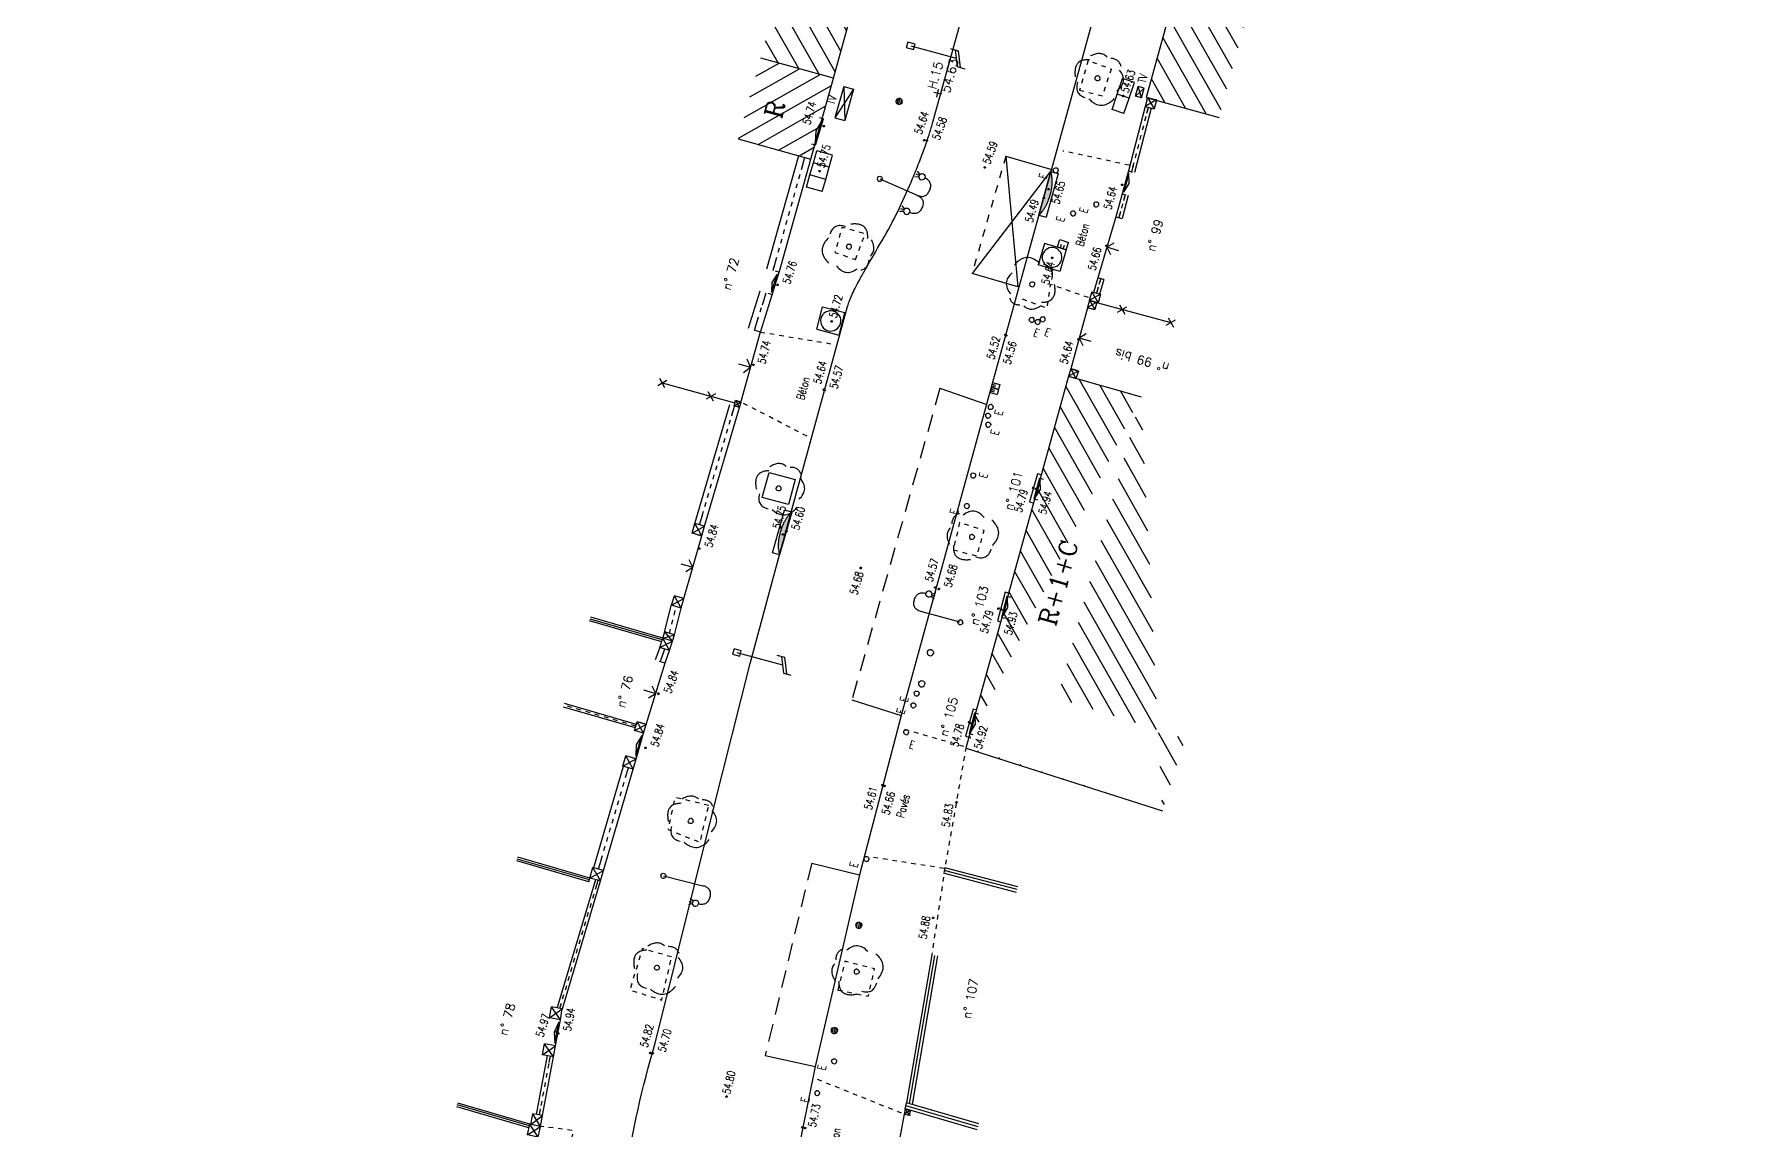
# Model space of a CAD drawing. Extents: x 661720 to 661930, y 6866381 to 6866956.
# Drawn here: x 661741.4 to 661809, y 6866565.5 to 6866609.1 of the extents above; entities that cross this region are included whole.
import ezdxf
from ezdxf.enums import TextEntityAlignment as Align

# ---------------------------------------------------------------- set-up
doc = ezdxf.new("R2010")
doc.units = 0
for name, pattern in [('CONTINU', [0]), ('JSI_MCT0', [1, 0.5, 0.5]), ('JSI_TCO', [1, 0.5, 0.5]), ('JSI_TCO2', [1, 0.5, 0.5]), ('JSI_TIC', [0.2, 0.08, 0.01, -0.1, 0.01]), ('JSI_TIM2', [0.6, 0.3, 0.05, -0.2, 0.05])]:
    doc.linetypes.add(name, pattern=pattern)
doc.layers.get('0').update_dxf_attribs({"linetype": 'CONTINUOUS'})
for name, color, linetype in [('ALTI', 140, 'CONTINUOUS'), ('BATI', 6, 'CONTINUOUS'), ('BORDURE', 7, 'CONTINU'), ('HACHURE', 7, 'CONTINUOUS'), ('LIMITE', 7, 'CONTINUOUS'), ('MARQUAGE', 7, 'CONTINUOUS'), ('MOB', 6, 'CONTINUOUS'), ('NUMEROS', 1, 'CONTINUOUS'), ('OBJASS', 22, 'CONTINUOUS'), ('OBJDIVERS', 104, 'CONTINUOUS'), ('OBJEAU', 4, 'CONTINUOUS'), ('OBJEDF', 240, 'CONTINUOUS'), ('OBJEP', 220, 'CONTINUOUS'), ('POINTS-POLYGO', 7, 'CONTINUOUS'), ('POLYGO', 240, 'CONTINUOUS'), ('TEXTE', 7, 'CONTINUOUS'), ('VEGETATION', 3, 'CONTINUOUS'), ('VOIRIE', 7, 'CONTINUOUS'), ('Z', 4, 'CONTINUOUS')]:
    doc.layers.add(name, color=color, linetype=linetype)
doc.styles.add('36-2', font='romans.shx', dxfattribs={"height": 0.36})
doc.styles.add('5-2', font='romand.shx', dxfattribs={"height": 0.35})
doc.styles.add('7-2', font='romanc.shx', dxfattribs={"height": 0.7})
doc.styles.add('ROMANS', font='romans.shx', dxfattribs={"width": 0.95, "oblique": 13.5, "height": 5})
doc.styles.get("Standard").update_dxf_attribs({"font": 'romans.shx'})
doc.linetypes.add('JSI_MUD', pattern='A,0.0001,[130,jsi_form.shx,S=0.5,R=0,X=0.875,Y=0],-0.75', length=0.7501)
doc.linetypes.add('JSI_MUG', pattern='A,0.0001,[130,jsi_form.shx,S=0.5,R=0,X=-0.125,Y=0],-0.75', length=0.7501)
doc.linetypes.add('JSI_MUR', pattern='A,1e-06,-0.5,[130,jsi_form.shx,S=0.7,R=315,X=0.05,Y=0],-0.5', length=1.000001)

# ---------------------------------------------------------------- blocks, each defined once
blk = doc.blocks.new('$B_040')
at = {"color": 0, "linetype": 'BYBLOCK', "flags": 128}
for points in [[(-0.5, -0.5), (0.5, 0.5), (0.5, -0.5)], [(-0.5, -0.5), (-0.5, 0.5), (0.5, -0.5)], [(-0.5, -0.5), (-0.4375, -0.5)], [(-0.375, -0.5), (-0.3125, -0.5)], [(-0.25, -0.5), (-0.1875, -0.5)], [(-0.125, -0.5), (-0.0625, -0.5)], [(0, -0.5), (0.0625, -0.5)], [(0.125, -0.5), (0.1875, -0.5)], [(0.25, -0.5), (0.3125, -0.5)], [(0.375, -0.5), (0.4375, -0.5)]]:
    blk.add_lwpolyline(points, dxfattribs=at)
blk = doc.blocks.new('$B_200')
at = {"color": 0, "linetype": 'BYBLOCK', "flags": 128}
for points in [[(0, -0.5, -0.414214), (-0.5, 0, -0.414214), (0, 0.5)], [(0, -0.5, 0.414214), (0.5, 0, 0.414214), (0, 0.5)]]:
    blk.add_lwpolyline(points, format="xyb", dxfattribs=at)
blk = doc.blocks.new('$B_220')
at = {"color": 0, "linetype": 'BYBLOCK', "flags": 128}
for points in [[(-0.195, 0.351, 0.077685), (-0.303, 0.336, 0.115926), (-0.379, 0.292, 0.119307), (-0.426, 0.217, 0.082378), (-0.441, 0.113)], [(0.297, 0.272, 0.039633), (0.273, 0.344, 0.053426), (0.241, 0.401, 0.147584), (0.154, 0.47, 0.071882), (0.099, 0.483, 0.058066), (0.036, 0.48, 0.043501), (-0.035, 0.463, 0.032041), (-0.113, 0.431)], [(-0.441, 0.033, 0.03619), (-0.474, -0.044, 0.046233), (-0.492, -0.116, 0.121403), (-0.482, -0.245, 0.119181), (-0.41, -0.354, 0.044648), (-0.351, -0.401, 0.034835), (-0.277, -0.443)], [(0.461, -0.046, 0.087593), (0.487, 0.033, 0.096392), (0.482, 0.113, 0.080457), (0.446, 0.192, 0.056881), (0.379, 0.272)], [(0.379, -0.364, 0.076898), (0.431, -0.319, 0.090424), (0.461, -0.265, 0.083207), (0.472, -0.2, 0.062964), (0.461, -0.126)], [(-0.113, -0.443, 0.078382), (0.005, -0.498, 0.113914), (0.113, -0.503, 0.115194), (0.21, -0.458, 0.080222), (0.297, -0.364)]]:
    blk.add_lwpolyline(points, format="xyb", dxfattribs=at)
blk = doc.blocks.new('$Y_001')
at = {"color": 0, "linetype": 'BYBLOCK', "flags": 128}
for points in [[(-0.5, 0), (0.5, 0)], [(0, -0.5), (0, 0.5)]]:
    blk.add_lwpolyline(points, dxfattribs=at)
blk = doc.blocks.new('TCPOINT')
at = {"color": 0}
blk.add_point((0, 0), dxfattribs=at)
at = {"layer": 'NUMEROS', "style": '36-2'}
blk.add_attdef('MAT', (0.1, 0.1), '', height=0.36, dxfattribs=at)
at = {"layer": 'Z', "style": 'ROMANS'}
blk.add_attdef('ALT', text='', height=0.36, dxfattribs=at).set_placement((0.1, -0.1), align=Align.TOP_LEFT)
blk = doc.blocks.new('$B_130')
at = {"color": 0, "linetype": 'BYBLOCK', "flags": 128}
for points in [[(0, 0), (0, 0.812, -0.08), (0.012, 0.895, -0.117647), (0.047, 0.953, -0.117647), (0.105, 0.988, -0.08), (0.188, 1, -0.08), (0.27, 0.988, -0.117647), (0.328, 0.953, -0.117647), (0.363, 0.895, -0.08), (0.375, 0.812)], [(0.375, 0.688, -0.414214), (0.312, 0.75, -0.414214), (0.375, 0.812)], [(0.375, 0.688, 0.414214), (0.438, 0.75, 0.414214), (0.375, 0.812)]]:
    blk.add_lwpolyline(points, format="xyb", dxfattribs=at)
for points in [[(0.344, 0.688), (0.312, 0.625)], [(0.375, 0.688), (0.375, 0.625)], [(0.406, 0.688), (0.438, 0.625)]]:
    blk.add_lwpolyline(points, dxfattribs=at)
blk = doc.blocks.new('$B_131')
at = {"color": 0, "linetype": 'BYBLOCK', "flags": 128}
for points in [[(-0.375, 0.688, -0.414214), (-0.438, 0.75, -0.414214), (-0.375, 0.812)], [(0, 0.812, 0.08), (-0.012, 0.895, 0.117647), (-0.047, 0.953, 0.117647), (-0.105, 0.988, 0.08), (-0.188, 1, 0.08), (-0.27, 0.988, 0.117647), (-0.328, 0.953, 0.117647), (-0.363, 0.895, 0.08), (-0.375, 0.812)], [(-0.375, 0.688, 0.414214), (-0.312, 0.75, 0.414214), (-0.375, 0.812)], [(0, 0), (0, 0.812, -0.08), (0.012, 0.895, -0.117647), (0.047, 0.953, -0.117647), (0.105, 0.988, -0.08), (0.188, 1, -0.08), (0.27, 0.988, -0.117647), (0.328, 0.953, -0.117647), (0.363, 0.895, -0.08), (0.375, 0.812)], [(0.375, 0.688, -0.414214), (0.312, 0.75, -0.414214), (0.375, 0.812)], [(0.375, 0.688, 0.414214), (0.438, 0.75, 0.414214), (0.375, 0.812)]]:
    blk.add_lwpolyline(points, format="xyb", dxfattribs=at)
for points in [[(-0.406, 0.688), (-0.438, 0.625)], [(-0.375, 0.688), (-0.375, 0.625)], [(-0.344, 0.688), (-0.312, 0.625)], [(0.344, 0.688), (0.312, 0.625)], [(0.375, 0.688), (0.375, 0.625)], [(0.406, 0.688), (0.438, 0.625)]]:
    blk.add_lwpolyline(points, dxfattribs=at)
blk = doc.blocks.new('$B_137')
at = {"color": 0, "linetype": 'BYBLOCK', "flags": 128}
for points in [[(-0.156, 0.875), (0.156, 1), (0.156, 1.156)], [(-0.156, 0.781), (-0.156, 0.938), (0.156, 1.062)], [(0, 0), (0, 0.938)]]:
    blk.add_lwpolyline(points, dxfattribs=at)
blk.add_lwpolyline([(-0.055, -0.075), (0.055, -0.075), (0.055, 0.075), (-0.055, 0.075)], close=True)
blk = doc.blocks.new('$B_021')
at = {"color": 0, "linetype": 'BYBLOCK', "flags": 128}
for points in [[(0, 0), (0, 1)], [(0, 1), (1, 1)], [(0, 0), (1, 0)], [(0.34, 0), (0.34, 0.5)], [(0.66, 0), (0.66, 0.5)], [(1, 0), (1, 1)]]:
    blk.add_lwpolyline(points, dxfattribs=at)
blk = doc.blocks.new('$B_020')
at = {"color": 0, "linetype": 'BYBLOCK', "flags": 128}
for points in [[(0, 0), (0, 1)], [(0, 1), (1, 1)], [(1, 0), (1, 1)], [(0, 0), (1, 0)]]:
    blk.add_lwpolyline(points, dxfattribs=at)
for points in [[(0.5, 0.0625, -0.4142136), (0.0625, 0.5, -0.4142136), (0.5, 0.9375)], [(0.5, 0.0625, 0.4142136), (0.9375, 0.5, 0.4142136), (0.5, 0.9375)]]:
    blk.add_lwpolyline(points, format="xyb", dxfattribs=at)
blk = doc.blocks.new('$B_001')
at = {"color": 0, "linetype": 'BYBLOCK', "flags": 128}
for points in [[(0, 0), (0, 1)], [(0, 1), (1, 1)], [(0, 0), (1, 0)], [(1, 0), (1, 1)]]:
    blk.add_lwpolyline(points, dxfattribs=at)
blk = doc.blocks.new('$B_030')
at = {"color": 0, "linetype": 'BYBLOCK', "flags": 128}
for points in [[(0, 0), (0, 1)], [(0, 1), (1, 1)], [(0, 1), (1, 0)], [(0, 0), (1, 1)], [(1, 0), (1, 1)], [(0, 0), (1, 0)]]:
    blk.add_lwpolyline(points, dxfattribs=at)
blk = doc.blocks.new('$B_022')
at = {"linetype": 'CONTINUOUS'}
blk.add_hatch(color=0, dxfattribs=at).paths.add_polyline_path([(0, 0, -0.003152), (0.012, 0.046, -0.003339), (0.024, 0.091, -0.003542), (0.036, 0.134, -0.003763), (0.049, 0.176, -0.004003), (0.062, 0.216, -0.004264), (0.075, 0.255, -0.004549), (0.088, 0.292, -0.00486), (0.102, 0.328, -0.005201), (0.115, 0.363, -0.005573), (0.129, 0.396, -0.005981), (0.144, 0.427, -0.006428), (0.158, 0.457, -0.006917), (0.173, 0.486, -0.007452), (0.188, 0.513, -0.008037), (0.203, 0.538, -0.008675), (0.219, 0.562, -0.009368), (0.234, 0.585, -0.010119), (0.25, 0.606, -0.010926), (0.267, 0.626, -0.011786), (0.283, 0.645, -0.012694), (0.3, 0.661, -0.013638), (0.317, 0.677, -0.0146), (0.334, 0.691, -0.015558), (0.352, 0.703, -0.016481), (0.369, 0.714, -0.017333), (0.387, 0.724, -0.018074), (0.405, 0.732, -0.018665), (0.424, 0.738, -0.038382), (0.461, 0.747, -0.038235), (0.5, 0.75, -0.038235), (0.539, 0.747, -0.038382), (0.576, 0.738, -0.018665), (0.595, 0.732, -0.018074), (0.613, 0.724, -0.017333), (0.631, 0.714, -0.016481), (0.648, 0.703, -0.015558), (0.666, 0.691, -0.0146), (0.683, 0.677, -0.013638), (0.7, 0.661, -0.012694), (0.717, 0.645, -0.011786), (0.733, 0.626, -0.010926), (0.75, 0.606, -0.010119), (0.766, 0.585, -0.009368), (0.781, 0.562, -0.008675), (0.797, 0.538, -0.008037), (0.812, 0.513, -0.007452), (0.827, 0.486, -0.006917), (0.842, 0.457, -0.006428), (0.856, 0.427, -0.005981), (0.871, 0.396, -0.005573), (0.885, 0.363, -0.005201), (0.898, 0.328, -0.00486), (0.912, 0.292, -0.004549), (0.925, 0.255, -0.004264), (0.938, 0.216, -0.004003), (0.951, 0.176, -0.003763), (0.964, 0.134, -0.003542), (0.976, 0.091, -0.003339), (0.988, 0.046, -0.003152), (1, 0)])
at = {"color": 0, "linetype": 'BYBLOCK', "flags": 128}
for points in [[(0, 0), (0, 1)], [(0, 1), (1, 1)], [(1, 0), (1, 1)]]:
    blk.add_lwpolyline(points, dxfattribs=at)
blk.add_lwpolyline([(0, 0, -0.03104), (0.102, 0.328, -0.02309), (0.158, 0.457, -0.030952), (0.219, 0.562, -0.042061), (0.283, 0.645, -0.056471), (0.352, 0.703, -0.151134), (0.5, 0.75, -0.151134), (0.648, 0.703, -0.056471), (0.717, 0.645, -0.042061), (0.781, 0.562, -0.030952), (0.842, 0.457, -0.02309), (0.898, 0.328, -0.03104), (1, 0)], format="xyb", close=True, dxfattribs=at)
blk = doc.blocks.new('$B_202')
at = {"color": 0, "linetype": 'BYBLOCK', "flags": 128}
for points in [[(0, -0.5, -0.41421356), (-0.5, 0, -0.41421356), (0, 0.5)], [(0, -0.5, 0.41421356), (0.5, 0, 0.41421356), (0, 0.5)]]:
    blk.add_lwpolyline(points, format="xyb", dxfattribs=at)
for points in [[(-0.5, 0), (0.5, 0)], [(-0.4297, 0.25), (0.4297, 0.25)], [(0.4297, -0.25), (-0.4297, -0.25)]]:
    blk.add_lwpolyline(points, dxfattribs=at)
blk = doc.blocks.new('$B_027')
at = {"color": 0, "linetype": 'BYBLOCK', "flags": 128}
for points in [[(-0.5, -0.5), (0.5, -0.5), (0.5, -0.188)], [(-0.5, -0.5), (-0.5, -0.188)]]:
    blk.add_lwpolyline(points, dxfattribs=at)
blk.add_lwpolyline([(-0.406, -0.406), (0.406, -0.406), (0, -0.188)], close=True, dxfattribs=at)
blk = doc.blocks.new('$B_028')
at = {"color": 0, "linetype": 'BYBLOCK', "flags": 128}
for points in [[(0, 0.5), (0, -0.5), (0.094, -0.062)], [(-0.5, -0.5), (-0.5, 0)], [(0.5, 0), (0.5, -0.5)], [(-0.094, -0.062), (0, -0.5)], [(-0.5, -0.5), (0.5, -0.5)]]:
    blk.add_lwpolyline(points, dxfattribs=at)
blk = doc.blocks.new('$B_210')
at = {"linetype": 'CONTINUOUS'}
blk.add_hatch(color=0, dxfattribs=at).paths.add_polyline_path([(0, -0.5, -1), (0, 0.5, -1)])
at = {"color": 0, "linetype": 'BYBLOCK', "flags": 128}
blk.add_lwpolyline([(0, -0.5, -1), (0, 0.5, -1)], format="xyb", close=True, dxfattribs=at)
blk = doc.blocks.new('GEOCROIX')
at = {"color": 0, "linetype": 'BYBLOCK'}
for p, q in [((-0.5, 0.5), (0.5, -0.5)), ((-0.5, -0.5), (0.5, 0.5))]:
    blk.add_line(p, q, dxfattribs=at)

msp = doc.modelspace()

# ---------------------------------------------------------------- hatches: boundary and pattern name
at = {"layer": 'HACHURE', "linetype": 'CONTINUOUS', "ltscale": 2}
h = msp.add_hatch(dxfattribs=at)
h.set_pattern_fill('_USER', color=256, scale=0.6, angle=119.56088, style=0, pattern_type=0)
h.set_pattern_definition([(119.56088, (661958.265, 6866695.073), (-0.5218992, -0.2960088), [])])
h.paths.add_polyline_path([(661790.461, 6866623.867), (661793.353, 6866623.068), (661788.59, 6866605.821), (661785.698, 6866606.62)])
h = msp.add_hatch(dxfattribs=at)
h.set_pattern_fill('_USER', color=256, scale=0.6, angle=119.57556, style=0, pattern_type=0)
h.set_pattern_definition([(119.57556, (661958.265, 6866695.073), (-0.5218233, -0.2961426), [])])
h.paths.add_polyline_path([(661773.254, 6866607.387), (661770.362, 6866608.185), (661771.689, 6866612.993), (661774.581, 6866612.195)])
at = {"layer": 'HACHURE'}
h = msp.add_hatch(dxfattribs=at)
h.set_pattern_fill('_USER', color=256, scale=0.6, angle=119.55101, style=0, pattern_type=0)
h.set_pattern_definition([(119.55100594, (50261.49716, 6738626.0907), (-0.52195019104, -0.29591890455), [])])
edge = h.paths.add_edge_path()
edge.add_line((661782.601, 6866595.527), (661778.525, 6866580.778))
edge.add_line((661782.601, 6866595.527), (661785.488, 6866594.711))
edge.add_line((661786.339, 6866578.236), (661787.252, 6866581.094))
edge.add_line((661787.252, 6866581.094), (661782.173, 6866582.717))
edge.add_line((661782.173, 6866582.717), (661785.488, 6866594.711))
edge.add_line((661778.532, 6866580.73), (661786.339, 6866578.236))
at = {"layer": 'LIMITE'}
h = msp.add_hatch(dxfattribs=at)
h.set_pattern_fill('_USER', color=256, scale=0.6, angle=209.57556, style=0, pattern_type=0)
h.set_pattern_definition([(209.57556049, (50261.49716, 6738626.0907), (0.29614256316, -0.5218233248), [])])
h.paths.add_polyline_path([(661773.254, 6866607.387), (661770.362, 6866608.185), (661769.462, 6866604.966), (661772.354, 6866604.168)])
h.paths.add_polyline_path([(661772.774, 6866605.678), (661772.524, 6866604.831), (661772.544, 6866605.286)], flags=16)

# ---------------------------------------------------------------- linework, layer by layer
at = {"layer": 'BATI', "linetype": 'JSI_TCO2', "ltscale": 2, "elevation": 57.333, "flags": 128}
for points in [[(661790.461, 6866623.867), (661785.698, 6866606.62)], [(661773.254, 6866607.387), (661774.581, 6866612.195)], [(661773.254, 6866607.387), (661770.362, 6866608.185)], [(661785.698, 6866606.62), (661788.59, 6866605.821)], [(661782.601, 6866595.527), (661778.525, 6866580.778)], [(661782.601, 6866595.527), (661785.488, 6866594.711)], [(661778.532, 6866580.73), (661786.339, 6866578.236)]]:
    msp.add_lwpolyline(points, dxfattribs=at)
at = {"layer": 'BATI', "elevation": 57.333, "flags": 128}
for points in [[(661769.462, 6866604.966), (661772.354, 6866604.168), (661773.254, 6866607.387)], [(661781.514, 6866591.596), (661781.372, 6866591.636), (661781.052, 6866590.524), (661781.206, 6866590.482)], [(661780.216, 6866586.898), (661780.084, 6866586.934), (661779.772, 6866585.791), (661779.9, 6866585.755)], [(661778.931, 6866582.249), (661778.803, 6866582.284), (661778.504, 6866581.206), (661778.633, 6866581.171)]]:
    msp.add_lwpolyline(points, dxfattribs=at)
at = {"layer": 'BORDURE', "linetype": 'JSI_TCO', "ltscale": 2, "elevation": 57.333, "flags": 128}
for points in [[(661809.041, 6866658.226), (661799.405, 6866660.795, 0.332518), (661797.285, 6866659.242), (661796.495, 6866656.478), (661794.63, 6866649.766), (661792.16, 6866640.801), (661788.854, 6866628.851), (661786.255, 6866619.429), (661781.898, 6866603.667), (661779.547, 6866595.181), (661775.948, 6866582.027), (661774.284, 6866575.688), (661772.52, 6866568.058), (661771.474, 6866562.872), (661769.429, 6866552.194), (661764.346, 6866525.83), (661761.408, 6866510.519), (661759.655, 6866501.389), (661758.701, 6866496.257), (661755.083, 6866477.547), (661746.716, 6866434.654), (661744.554, 6866423.604), (661741.506, 6866407.836), (661741.441, 6866407.299)], [(661766.153, 6866568.99), (661768.497, 6866578.37), (661769.933, 6866584.097), (661771.107, 6866588.415), (661773.813, 6866598.303, -0.023284), (661773.887, 6866598.528, -0.016544), (661773.995, 6866598.787, -0.012263), (661774.138, 6866599.081, -0.00941), (661774.315, 6866599.408, -0.001166), (661774.56, 6866599.84, -0.001864), (661775.277, 6866601.084, 0.01914), (661775.88, 6866602.229, 0.013439), (661776.401, 6866603.394, 0.005337), (661776.657, 6866604.027, 0.006553), (661776.874, 6866604.604, 0.008224), (661777.053, 6866605.124, 0.0106), (661777.194, 6866605.588), (661786.184, 6866637.924)], [(661752.799, 6866502.3, 0.152466), (661753.497, 6866503.998), (661759.033, 6866532.814), (661764.964, 6866563.693, -0.031295), (661766.153, 6866568.99)]]:
    msp.add_lwpolyline(points, format="xyb", dxfattribs=at)
at = {"layer": 'BORDURE', "elevation": 57.333}
msp.add_lwpolyline([(661770.42, 6866590.706), (661770.691, 6866591.698), (661771.727, 6866591.414), (661771.456, 6866590.422)], close=True, dxfattribs=at)
at = {"layer": 'LIMITE', "linetype": 'JSI_MUG', "ltscale": 0.25}
for p, q in [((661785.773, 6866606.222, 112.007), (661785.71, 6866605.98, 112.005)), ((661784.854, 6866602.75, 111.984), (661784.79, 6866602.508, 111.98)), ((661783.883, 6866599.409, 112.01), (661783.814, 6866599.169, 112.005)), ((661761.554, 6866566.131, 112.267), (661761.6, 6866566.377, 112.267))]:
    msp.add_line(p, q, dxfattribs=at)
at = {"layer": 'LIMITE', "linetype": 'JSI_MUD', "ltscale": 0.5}
for p, q in [((661771.978, 6866603.754, 112.084), (661772.114, 6866604.235, 112.081)), ((661770.422, 6866598.368, 112.091), (661770.572, 6866598.845, 112.089))]:
    msp.add_line(p, q, dxfattribs=at)
at = {"layer": 'LIMITE', "linetype": 'JSI_MUD', "ltscale": 0.25}
for p, q in [((661785.171, 6866603.903, 111.989), (661785.108, 6866603.661, 111.987)), ((661784.675, 6866602.08, 111.974), (661784.61, 6866601.839, 111.971)), ((661783.783, 6866599.064, 112.003), (661783.714, 6866598.824, 111.997)), ((661761.944, 6866568.226, 112.269), (661761.99, 6866568.472, 112.269))]:
    msp.add_line(p, q, dxfattribs=at)
at = {"layer": 'LIMITE', "linetype": 'JSI_MUG', "ltscale": 0.5}
for p, q in [((661770.846, 6866599.727, 112.105), (661770.982, 6866600.208, 112.102)), ((661770.106, 6866597.36, 112.096), (661770.256, 6866597.837, 112.094))]:
    msp.add_line(p, q, dxfattribs=at)
at = {"layer": 'LIMITE', "linetype": 'JSI_MUD', "ltscale": 0.4}
for p, q in [((661769.201, 6866593.955, 112.11), (661769.315, 6866594.339, 112.105)), ((661764.98, 6866579.567, 112.183), (661765.093, 6866579.95, 112.176))]:
    msp.add_line(p, q, dxfattribs=at)
at = {"layer": 'LIMITE', "linetype": 'JSI_MUG', "ltscale": 0.4}
for p, q in [((661767.921, 6866589.613, 112.161), (661768.034, 6866589.997, 112.157)), ((661766.363, 6866584.188, 112.209), (661766.499, 6866584.565, 112.21)), ((661763.905, 6866575.921, 112.248), (661764.019, 6866576.305, 112.241))]:
    msp.add_line(p, q, dxfattribs=at)
at = {"layer": 'LIMITE', "linetype": 'JSI_TCO', "ltscale": 2}
for p, q in [((661766.175, 6866584.256, 112.209), (661766.351, 6866584.747, 112.21)), ((661777.388, 6866572.464, 112.215), (661776.376, 6866566.546, 112.254))]:
    msp.add_line(p, q, dxfattribs=at)
at = {"layer": 'LIMITE', "linetype": 'JSI_MUD', "ltscale": 0.2}
msp.add_line((661763.831, 6866575.279, 112.22), (661763.889, 6866575.47, 112.253), dxfattribs=at)
at = {"layer": 'LIMITE', "linetype": 'JSI_MUG', "ltscale": 0.23}
msp.add_line((661777.275, 6866572.484, 112.215), (661777.236, 6866572.257, 112.216), dxfattribs=at)
at = {"layer": 'LIMITE', "linetype": 'JSI_MUG', "ltscale": 0.2}
msp.add_line((661762.367, 6866570.388, 111.356), (661762.424, 6866570.58, 111.39), dxfattribs=at)
at = {"layer": 'LIMITE', "linetype": 'JSI_TCO', "ltscale": 2, "elevation": 57.333, "flags": 128}
for points in [[(661785.652, 6866606.253), (661784.987, 6866603.693)], [(661785.894, 6866606.19), (661785.229, 6866603.63)], [(661770.606, 6866599.795), (661771.873, 6866604.303)], [(661771.087, 6866599.659), (661772.354, 6866604.168)], [(661784.734, 6866602.782), (661784.489, 6866601.871)], [(661784.975, 6866602.717), (661784.731, 6866601.806)], [(661783.763, 6866599.444), (661783.594, 6866598.859)], [(661784.003, 6866599.374), (661783.834, 6866598.79)], [(661769.868, 6866597.435), (661770.333, 6866598.92)], [(661770.345, 6866597.285), (661770.81, 6866598.77)], [(661767.729, 6866589.67), (661769.123, 6866594.396)], [(661768.113, 6866589.557), (661769.506, 6866594.283)], [(661766.533, 6866585.335), (661766.797, 6866586.398)], [(661766.921, 6866585.239), (661767.185, 6866586.302)], [(661766.552, 6866584.121), (661766.728, 6866584.612)], [(661763.714, 6866575.977), (661764.902, 6866580.007)], [(661764.097, 6866575.864), (661765.285, 6866579.894)], [(661762.271, 6866570.417), (661763.793, 6866575.499)], [(661780.529, 6866574.986), (661777.627, 6866575.749)], [(661780.587, 6866575.209), (661777.686, 6866575.972)], [(661762.463, 6866570.359), (661763.984, 6866575.442)], [(661777.162, 6866572.503), (661776.154, 6866566.61)], [(661761.432, 6866566.154), (661761.867, 6866568.495)], [(661761.677, 6866566.108), (661762.113, 6866568.449)], [(661776.109, 6866566.372), (661776.154, 6866566.61)], [(661778.968, 6866565.544), (661776.11, 6866566.373)], [(661779.035, 6866565.774), (661776.154, 6866566.61)]]:
    msp.add_lwpolyline(points, dxfattribs=at)
at = {"layer": 'LIMITE', "linetype": 'JSI_TIC', "ltscale": 2, "elevation": 57.333, "flags": 128}
for points in [[(661785.773, 6866606.222), (661785.108, 6866603.661)], [(661770.846, 6866599.727), (661772.114, 6866604.235)], [(661784.854, 6866602.75), (661784.61, 6866601.839)], [(661783.883, 6866599.409), (661783.714, 6866598.824)], [(661770.106, 6866597.36), (661770.572, 6866598.845)], [(661767.921, 6866589.613), (661769.315, 6866594.339)], [(661766.727, 6866585.287), (661766.991, 6866586.35)], [(661765.394, 6866581.603), (661762.524, 6866582.436)], [(661763.905, 6866575.921), (661765.093, 6866579.95)], [(661762.367, 6866570.388), (661763.889, 6866575.47)], [(661761.554, 6866566.131), (661761.99, 6866568.472)]]:
    msp.add_lwpolyline(points, dxfattribs=at)
at = {"layer": 'LIMITE', "elevation": 57.333, "flags": 128}
for points in [[(661783.775, 6866598.44), (661786.674, 6866597.666)], [(661769.334, 6866594.454), (661766.442, 6866595.249)], [(661763.52, 6866575.41), (661763.562, 6866575.554)]]:
    msp.add_lwpolyline(points, dxfattribs=at)
at = {"layer": 'LIMITE', "ltscale": 0.15, "elevation": 57.333, "flags": 128}
for points in [[(661766.419, 6866584.96), (661763.549, 6866585.793)], [(661766.461, 6866585.104), (661763.591, 6866585.937)], [(661765.373, 6866581.531), (661762.503, 6866582.364)], [(661765.415, 6866581.675), (661762.545, 6866582.508)], [(661763.52, 6866575.41), (661760.65, 6866576.243)], [(661763.562, 6866575.554), (661760.692, 6866576.387)], [(661761.133, 6866565.627), (661758.263, 6866566.46)], [(661761.174, 6866565.771), (661758.305, 6866566.604)]]:
    msp.add_lwpolyline(points, dxfattribs=at)
at = {"layer": 'LIMITE', "linetype": 'JSI_MUR', "ltscale": 0.15, "elevation": 57.333, "flags": 128}
for points in [[(661766.44, 6866585.032), (661763.57, 6866585.865)], [(661763.541, 6866575.482), (661760.671, 6866576.315)], [(661761.154, 6866565.699), (661758.284, 6866566.532)]]:
    msp.add_lwpolyline(points, dxfattribs=at)
at = {"layer": 'LIMITE', "linetype": 'JSI_MUR', "ltscale": 0.4, "elevation": 57.333, "flags": 128}
msp.add_lwpolyline([(661766.363, 6866584.188), (661766.54, 6866584.679)], dxfattribs=at)
at = {"layer": 'LIMITE', "linetype": 'JSI_MUR', "ltscale": 0.23, "elevation": 57.333, "flags": 128}
for points in [[(661780.558, 6866575.098), (661777.657, 6866575.86)], [(661777.275, 6866572.484), (661776.265, 6866566.578)]]:
    msp.add_lwpolyline(points, dxfattribs=at)
at = {"layer": 'LIMITE', "linetype": 'JSI_MUD', "ltscale": 0.23, "elevation": 57.333, "flags": 128}
msp.add_lwpolyline([(661777.879, 6866575.802), (661777.657, 6866575.86)], dxfattribs=at)
at = {"layer": 'LIMITE', "linetype": 'JSI_MUR', "ltscale": 0.24, "elevation": 57.333, "flags": 128}
msp.add_lwpolyline([(661779.002, 6866565.659), (661776.132, 6866566.492)], dxfattribs=at)
at = {"layer": 'MARQUAGE', "linetype": 'JSI_TIM2', "ltscale": 2, "elevation": 57.333, "flags": 128}
for points in [[(661777.489, 6866595.044), (661777.489, 6866595.044), (661773.987, 6866582.655), (661773.987, 6866582.655)], [(661772.384, 6866576.158), (661772.384, 6866576.158), (661770.535, 6866568.499), (661770.535, 6866568.499)]]:
    msp.add_lwpolyline(points, dxfattribs=at)
at = {"layer": 'MARQUAGE', "linetype": 'JSI_MCT0', "elevation": 57.333, "flags": 128}
for points in [[(661777.489, 6866595.044), (661779.35, 6866594.398)], [(661773.987, 6866582.655), (661775.948, 6866582.027)], [(661772.384, 6866576.158), (661774.284, 6866575.688)], [(661770.535, 6866568.499), (661772.52, 6866568.058)]]:
    msp.add_lwpolyline(points, dxfattribs=at)
at = {"layer": 'VOIRIE', "linetype": 'JSI_TIC', "ltscale": 2, "elevation": 57.333, "flags": 128}
for points in [[(661783.043, 6866606.904), (661783.953, 6866606.681), (661784.307, 6866607.736), (661783.382, 6866608.084)], [(661774.129, 6866600.168), (661774.503, 6866601.189), (661773.59, 6866601.449), (661773.306, 6866600.45)], [(661778.015, 6866588.618), (661778.958, 6866588.376), (661779.246, 6866589.385), (661778.271, 6866589.702)], [(661768.287, 6866578.445), (661766.948, 6866578.769), (661766.669, 6866577.49), (661767.944, 6866576.981)], [(661766.812, 6866572.421), (661765.643, 6866572.752), (661765.153, 6866571.108), (661766.419, 6866570.707)], [(661773.427, 6866571.104), (661774.636, 6866570.861), (661774.886, 6866571.943), (661773.708, 6866572.249)]]:
    msp.add_lwpolyline(points, close=True, dxfattribs=at)
for points in [[(661785.018, 6866603.918), (661782.378, 6866604.485)], [(661780.763, 6866598.605), (661781.749, 6866598.236), (661781.886, 6866599.184), (661783.39, 6866598.665)], [(661770.345, 6866597.285), (661773.194, 6866596.81)], [(661772.198, 6866593.14), (661769.62, 6866594.468)], [(661776.078, 6866581.483), (661778.525, 6866580.778)], [(661778.525, 6866580.778), (661777.675, 6866575.938), (661774.678, 6866576.403)], [(661777.686, 6866575.972), (661777.162, 6866572.503)], [(661772.606, 6866567.559), (661776.065, 6866566.171)], [(661761.824, 6866559.971), (661762.904, 6866565.514), (661761.598, 6866565.678)]]:
    msp.add_lwpolyline(points, dxfattribs=at)

# ---------------------------------------------------------------- block references
at = {"layer": 'ALTI', "linetype": 'CONTINUOUS', "yscale": 0.0600000000834948}
for p, xscale, rotation in [((661784.778, 6866606.674, 57.333), 0.0599999999469802, 71.46189927389081), ((661772.863, 6866605.474, 57.333), 0.060000000107199, 74.38713063590144), ((661776.855, 6866604.914, 57.333), 0.0599999998212425, 71.02858527779406), ((661776.97, 6866604.898, 57.333), 0.0599999998678747, 71.10426988146662), ((661772.697, 6866603.688, 57.333), 0.0599999997923121, 74.29903939427795), ((661779.275, 6866603.836, 57.333), 0.0599999996155747, 70.37148810125596), ((661781.619, 6866602.618, 57.333), 0.0600000003186503, 254.5154571835324), ((661781.805, 6866602.966, 57.333), 0.0600000003186503, 254.5154571835324), ((661784.735, 6866603.141, 57.333), 0.0599999998320247, 254.9816777710917), ((661784.11, 6866600.717, 57.333), 0.0599999998320247, 254.9816777710917), ((661781.955, 6866600.236, 57.333), 0.0600000003186503, 254.5154571835324), ((661771.02, 6866599.159, 57.333), 0.0600000003077371, 72.59191144582799), ((661773.177, 6866597.708, 57.333), 0.0600000002269026, 74.69677575230254), ((661780.091, 6866597.174, 57.333), 0.0600000003186503, 254.5154571835324), ((661780.123, 6866597.145, 57.333), 0.0600000003186503, 254.5154571835324), ((661782.998, 6866596.988, 57.333), 0.0599999996629315, 254.5510060796961), ((661770.066, 6866595.981, 57.333), 0.0600000000906323, 350.5179851678034), ((661772.866, 6866594.994, 57.333), 0.0600000002269026, 74.69677575230254), ((661772.899, 6866594.971, 57.333), 0.0600000002269026, 74.69677575230254), ((661781.19, 6866591.082, 57.333), 0.0600000001792563, 253.9579980576347), ((661781.307, 6866591.041, 57.333), 0.0599999996629315, 254.5510060796961), ((661771.244, 6866589.232, 57.333), 0.0600000002269026, 74.69677575230254), ((661771.376, 6866589.356, 57.333), 0.0600000002269026, 74.69677575230254), ((661767.913, 6866588.671, 57.333), 0.0599999996641304, 73.57213108953042), ((661774.34, 6866587.895, 57.333), 0.0600000000910714, 254.218568735562), ((661777.303, 6866587.121, 57.333), 0.0599999996207891, 254.6979438163009), ((661777.439, 6866587.059, 57.333), 0.0599999996207891, 254.6979438163009), ((661779.818, 6866586.278, 57.333), 0.0599999996764815, 254.7525268808851), ((661779.934, 6866586.243, 57.333), 0.0599999996764815, 254.7525268808851), ((661766.285, 6866582.895, 57.333), 0.0600000002678226, 70.25742487896876), ((661778.65, 6866581.757, 57.333), 0.0600000003678656, 254.4835864969906), ((661778.737, 6866581.707, 57.333), 0.0599999996629315, 254.5510060796961), ((661765.772, 6866580.742, 57.333), 0.0600000001363175, 73.57338119864734), ((661775.201, 6866579.258, 57.333), 0.0599999997487682, 255.2834171266784), ((661775.283, 6866579.223, 57.333), 0.0599999997487682, 255.2834171266784), ((661778.146, 6866578.578, 57.333), 0.0600000003535923, 260.0378589804078), ((661777.218, 6866573.974, 57.333), 0.060000000165, 261.4034146045374), ((661762.231, 6866569.437, 57.333), 0.060000000011145, 73.3318995657955), ((661762.304, 6866569.376, 57.333), 0.0599999997343858, 79.45995630037416), ((661765.961, 6866568.599, 57.333), 0.0599999999192748, 74.33526268647081), ((661766.06, 6866568.585, 57.333), 0.0600000002600892, 74.31763627812124), ((661768.999, 6866566.864, 57.333), 0.0600000000753289, 347.479696132372), ((661772.013, 6866565.636, 57.333), 0.0599999999855598, 258.5915147946263), ((661772.121, 6866565.615, 57.333), 0.0599999999855598, 258.5915147946263)]:
    msp.add_blockref('$B_210', p, dxfattribs=dict(at, xscale=xscale, rotation=rotation))
at = {"layer": 'LIMITE', "linetype": 'CONTINUOUS'}
for name, p, xscale, yscale, rotation in [('$B_030', (661785.743, 6866606.612, 57.333), 0.369796836283903, 0.3697999995483026, 255.7668358955206), ('$B_027', (661772.454, 6866605.312, 57.333), 1.086563288849299, 0.5000000000742785, 73.56270404235252), ('$B_027', (661785.101, 6866603.17, 57.333), 0.9454047595840847, 0.5000000000742785, 254.4743349806062), ('$B_028', (661784.366, 6866600.586, 57.333), 2.533786867498209, 0.5000000000742785, 253.3449596857012), ('$B_027', (661770.71, 6866599.289, 57.333), 0.9308169581037846, 0.5000000000742785, 72.72126004435249), ('$B_030', (661783.432, 6866598.55, 57.333), 0.3069426822629408, 0.3068999999745109, 255.0065665715643), ('$B_030', (661783.533, 6866598.887, 57.333), 0.3600225690611046, 0.359999999569679, 253.4751976951162), ('$B_028', (661783.267, 6866596.973, 57.333), 2.516930179863018, 0.5000000000742785, 254.9457130080128), ('$B_028', (661769.713, 6866595.952, 57.333), 2.909533923181081, 0.5000000000742785, 74.3995604643712), ('$B_030', (661782.699, 6866595.823, 57.333), 0.3114170352300598, 0.3114000000510596, 251.593281980843), ('$B_030', (661769.506, 6866594.283, 57.333), 0.2171690817685566, 0.2172000001345408, 71.70666720387273), ('$B_027', (661781.576, 6866590.989, 57.333), 0.8542016740224252, 0.5000000000742785, 254.7815471518747), ('$B_028', (661767.413, 6866587.996, 57.333), 2.600662627476767, 0.5000000000742785, 74.10346772606172), ('$B_030', (661768.01, 6866589.178, 57.333), 0.3928207356470834, 0.3927999999379223, 74.7256614816093), ('$B_030', (661767.185, 6866586.302, 57.333), 0.3909724539645146, 0.3910000000937562, 73.34610194715368), ('$B_027', (661780.285, 6866586.295, 57.333), 0.8658848079176282, 0.5000000000742785, 255.230756912843), ('$B_030', (661766.728, 6866584.612, 57.333), 0.39241214347013, 0.4000000002458762, 72.88964623784118), ('$B_030', (661766.843, 6866584.987, 57.333), 0.2637723447265587, 0.4000000002458762, 72.92736089358989), ('$B_028', (661765.938, 6866582.971, 57.333), 2.558460726549473, 0.5000000000742785, 72.98724651250411), ('$B_030', (661765.696, 6866581.318, 57.333), 0.371592088477846, 0.3716000003237583, 73.29823268509632), ('$B_027', (661778.998, 6866581.664, 57.333), 0.8498753910768634, 0.5000000000742785, 255.2619829262116), ('$B_027', (661765.311, 6866580.881, 57.333), 1.053468124830121, 0.5000000000742785, 74.04871297657367), ('$B_030', (661765.285, 6866579.894, 57.333), 0.4293891944582078, 0.4294000001837017, 73.54057702211362), ('$B_030', (661763.984, 6866575.442, 57.333), 0.4374489680403217, 0.4374000003191367, 75.0633983227029), ('$B_030', (661762.384, 6866569.923, 57.333), 0.4440313614904752, 0.4440000000585012, 79.75541234795799), ('$B_027', (661762.048, 6866569.447, 57.333), 1.046145304971301, 0.5000000000742785, 78.8320214193781), ('$B_030', (661762.113, 6866568.449, 57.333), 0.4440313614904752, 0.4440000000585012, 79.75541234795799), ('$B_030', (661761.598, 6866565.678, 57.333), 0.4373658537076976, 0.4000000002458762, 79.57852472453828), ('$B_028', (661776.051, 6866564.731, 57.333), 2.834625576929895, 0.5000000000742785, 259.4538451262716), ('$B_030', (661761.505, 6866565.254, 57.333), 0.4338529817655969, 0.4339000002602504, 77.60037974004919)]:
    msp.add_blockref(name, p, dxfattribs=dict(at, xscale=xscale, yscale=yscale, rotation=rotation))
at = {"layer": 'LIMITE', "yscale": 0.3000000004174739, "zscale": 0.2999999999999972}
for p, xscale, rotation in [((661784.741, 6866598.182, 57.333), 0.299999999932743, 345.0437921705078), ((661786.674, 6866597.666, 57.333), 0.299999999932743, 345.0437921705078), ((661766.442, 6866595.249, 57.333), 0.2999999999698806, 164.6368379111817), ((661768.37, 6866594.719, 57.333), 0.2999999999698806, 164.6368379111817)]:
    msp.add_blockref('GEOCROIX', p, dxfattribs=dict(at, xscale=xscale, rotation=rotation))
at = {"layer": 'LIMITE', "linetype": 'CONTINUOUS', "xscale": 0.2064840794342468, "yscale": 0.2065186175614701, "zscale": 0.95654755854558, "rotation": 257.4594301001983}
msp.add_blockref('$B_030', (661776.109, 6866566.372, 57.333), dxfattribs=at)
at = {"layer": 'MARQUAGE', "linetype": 'CONTINUOUS', "xscale": 4.860467982036409, "yscale": 1.899999999537422, "rotation": 253.9443734332193}
msp.add_blockref('$B_040', (661780.35, 6866601.679, 57.333), dxfattribs=at)
at = {"layer": 'MOB', "linetype": 'CONTINUOUS', "yscale": 0.2499999995714944}
for name, p, xscale, rotation in [('$B_202', (661775.868, 6866606.457, 57.333), 0.250000000245146, 74.4616038363839), ('$B_200', (661777.106, 6866584.53, 57.333), 0.2499999997201048, 254.6979438056248), ('$B_200', (661776.758, 6866583.29, 57.333), 0.2499999997201048, 254.6979438056248), ('$B_202', (661774.258, 6866573.681, 57.333), 0.2499999996000716, 256.9872999064398), ('$B_202', (661773.285, 6866569.493, 57.333), 0.2499999996000716, 256.9872999064398)]:
    msp.add_blockref(name, p, dxfattribs=dict(at, xscale=xscale, rotation=rotation))
at = {"layer": 'OBJASS', "linetype": 'CONTINUOUS'}
for name, p, xscale, yscale, rotation in [('$B_022', (661781.898, 6866603.667, 57.333), 1.792298195437132, 0.3000000004174739, 254.4786144677206), ('$B_020', (661772.583, 6866597.393, 57.333), 0.922635930477498, 0.9226000003294117, 345.6920763422726), ('$B_022', (661771.107, 6866588.415, 57.333), 1.766922174032977, 0.3000000004174739, 74.0724427223082)]:
    msp.add_blockref(name, p, dxfattribs=dict(at, xscale=xscale, yscale=yscale, rotation=rotation))
at = {"layer": 'OBJDIVERS', "linetype": 'CONTINUOUS'}
for name, p, xscale, yscale, rotation in [('$B_001', (661785.015, 6866606.595, 57.333), 0.650020192030435, 0.5000000000742785, 71.46031455454096), ('$B_030', (661773.661, 6866607.056, 57.333), 1.299987065072247, 0.4000000002458762, 254.3848380022148), ('$B_001', (661784.809, 6866605.979, 57.333), 0.6500201919934195, 0.5000000000742785, 71.46031456426982), ('$B_030', (661785.513, 6866606.605, 57.333), 0.3999439957374833, 0.2499999995714944, 75.17536645689154), ('$B_001', (661772.942, 6866603.359, 57.333), 0.5000196899166118, 0.6499999998173706, 74.30706082451373), ('$B_001', (661773.077, 6866603.841, 57.333), 0.5000459377403335, 0.6499999998173706, 74.29600416438278), ('$B_001', (661772.806, 6866602.878, 57.333), 0.4999494476433314, 0.6499999998173706, 74.29299497729892)]:
    msp.add_blockref(name, p, dxfattribs=dict(at, xscale=xscale, yscale=yscale, rotation=rotation))
at = {"layer": 'OBJEAU', "linetype": 'CONTINUOUS'}
for name, p, xscale, yscale, rotation in [('$B_200', (661782.093, 6866603.72, 57.333), 0.2000000001492015, 0.1999999996568045, 254.5492260345973), ('$B_200', (661782.784, 6866602.007, 57.333), 0.2000000001335693, 0.1999999996568045, 254.5154571444414), ('$B_200', (661783.703, 6866602.363, 57.333), 0.1999999997298639, 0.1999999996568045, 254.9816778048744), ('$B_020', (661782.505, 6866600.557, 57.333), 0.8958524542363095, 0.8958999996917016, 163.5076803566888), ('$B_021', (661782.16, 6866600.679, 57.333), 0.365259633779436, 0.3000000004174739, 340.538358239658), ('$B_200', (661781.14, 6866597.77, 57.333), 0.199999999861067, 0.1999999996568045, 339.475374339002), ('$B_200', (661781.377, 6866597.688, 57.333), 0.199999999861067, 0.1999999996568045, 339.475374339002), ('$B_200', (661781.576, 6866597.793, 57.333), 0.199999999861067, 0.1999999996568045, 339.475374339002), ('$B_021', (661779.574, 6866595.277, 57.333), 0.1999204841385946, 0.3000000004174739, 254.6207774489415), ('$B_200', (661779.502, 6866594.301, 57.333), 0.200000000006233, 0.1999999996568045, 160.8642957317769), ('$B_021', (661779.532, 6866595.074, 57.333), 0.2000624904563406, 0.3000000004174739, 254.6908561686299), ('$B_200', (661779.399, 6866593.956, 57.333), 0.200000000315067, 0.1999999996568045, 254.6979438478719), ('$B_200', (661779.407, 6866593.598, 57.333), 0.200000000315067, 0.1999999996568045, 254.6979438478719), ('$B_200', (661778.809, 6866591.576, 57.333), 0.200000000315067, 0.1999999996568045, 254.6979438478719), ('$B_200', (661778.554, 6866590.366, 57.333), 0.200000000315067, 0.1999999996568045, 254.6979438478719), ('$B_200', (661776.559, 6866582.902, 57.333), 0.200000000315067, 0.1999999996568045, 254.6979438478719), ('$B_200', (661776.425, 6866582.431, 57.333), 0.200000000315067, 0.1999999996568045, 254.6979438478719), ('$B_200', (661776.145, 6866581.362, 57.333), 0.2000000000420243, 0.1999999996568045, 343.9231796712775), ('$B_200', (661774.559, 6866576.323, 57.333), 0.2000000003241552, 0.1999999996568045, 255.2834172600582), ('$B_200', (661773.273, 6866568.272, 57.333), 0.1999999998667812, 0.1999999996568045, 256.9872999119561), ('$B_200', (661772.602, 6866567.003, 57.333), 0.1999999996322075, 0.1999999996568045, 258.5915147988292)]:
    msp.add_blockref(name, p, dxfattribs=dict(at, xscale=xscale, yscale=yscale, rotation=rotation))
at = {"layer": 'OBJEDF', "linetype": 'CONTINUOUS', "yscale": 2.000000000297114}
for p, xscale, rotation in [((661776.323, 6866608.67, 57.333), 2.000000000102425, 254.7228171231407), ((661769.41, 6866584.538, 57.333), 2.000000000395211, 254.7945615268623)]:
    msp.add_blockref('$B_137', p, dxfattribs=dict(at, xscale=xscale, rotation=rotation))
at = {"layer": 'OBJEP', "linetype": 'CONTINUOUS'}
for name, p, xscale, yscale, rotation in [('$B_131', (661775.094, 6866603.382, 57.333), 2.00000000019455, 2.000000000297114, 246.1963611245699), ('$B_200', (661775.094, 6866603.382, 57.333), 0.1999999997638254, 0.1999999996568045, 246.196361092265), ('$B_130', (661778.298, 6866585.736, 57.333), 1.999999999557449, 2.000000000297114, 74.69794381970719), ('$B_200', (661778.298, 6866585.736, 57.333), 0.200000000315067, 0.1999999996568045, 74.69794384787187), ('$B_130', (661766.484, 6866575.65, 57.333), 1.999999999797068, 2.000000000297114, 255.9660699207435), ('$B_200', (661766.484, 6866575.65, 57.333), 0.1999999997114724, 0.1999999996568045, 255.9660698980982)]:
    msp.add_blockref(name, p, dxfattribs=dict(at, xscale=xscale, yscale=yscale, rotation=rotation))
at = {"layer": 'POINTS-POLYGO', "rotation": 74.70789982570288}
msp.add_blockref('TCPOINT', (661777.4, 6866606.791, 57.333), dxfattribs=at).add_auto_attribs({'MAT': 'H.15', 'ALT': '54.63'})
at = {"layer": 'POLYGO', "linetype": 'CONTINUOUS', "xscale": 0.3200000000209822, "yscale": 0.3199999998237941, "zscale": 0.3200000000000003, "rotation": 348.0799646896258}
msp.add_blockref('$Y_001', (661777.4, 6866606.791, 111.965), dxfattribs=at)
at = {"layer": 'VEGETATION', "linetype": 'CONTINUOUS'}
for name, p, xscale, yscale, rotation in [('$B_220', (661783.758, 6866607.376, 57.333), 1.999999999947552, 2.000000000297114, 71.46189932319571), ('$B_200', (661783.758, 6866607.376, 57.333), 0.2000000000682501, 0.1999999996568045, 71.46189934432638), ('$B_220', (661773.871, 6866600.685, 57.333), 1.999999999863384, 2.000000000297114, 341.0340447293576), ('$B_200', (661773.871, 6866600.685, 57.333), 0.2000000001376813, 0.1999999996568045, 341.0340446031977), ('$B_220', (661781.156, 6866599.186, 57.333), 1.999999999633898, 2.000000000297114, 254.5154571205533), ('$B_200', (661781.156, 6866599.186, 57.333), 0.2000000001335693, 0.1999999996568045, 254.5154571444414), ('$B_220', (661771.074, 6866591.06, 57.333), 1.999999999986022, 2.000000000297114, 76.79089112304206), ('$B_200', (661771.074, 6866591.06, 57.333), 0.2000000002759272, 0.1999999996568045, 76.7908911348383), ('$B_220', (661778.757, 6866589.128, 57.333), 1.999999999815976, 2.000000000297114, 162.0349104334686), ('$B_200', (661778.757, 6866589.128, 57.333), 0.1999999998888436, 0.1999999996568045, 162.0349105370444), ('$B_220', (661767.574, 6866577.83, 57.333), 1.999999999986022, 2.000000000297114, 76.79089112304206), ('$B_200', (661767.574, 6866577.83, 57.333), 0.2000000002759272, 0.1999999996568045, 76.7908911348383), ('$B_220', (661766.226, 6866571.988, 57.333), 2.000000000428992, 2.000000000297114, 77.07388352400089), ('$B_220', (661774.173, 6866571.832, 57.333), 1.999999999944829, 2.000000000297114, 165.4519017227115), ('$B_200', (661766.226, 6866571.988, 57.333), 0.2000000003152159, 0.1999999996568045, 77.07388354190569), ('$B_200', (661774.173, 6866571.832, 57.333), 0.2000000000300029, 0.1999999996568045, 165.4519016702239)]:
    msp.add_blockref(name, p, dxfattribs=dict(at, xscale=xscale, yscale=yscale, rotation=rotation))

# ---------------------------------------------------------------- texts
at = {"layer": 'ALTI', "linetype": 'CONTINUOUS', "width": 0.75}
for s, rotation, p in [('54.63', 71.4619, (661784.829, 6866606.826, 57.333)), ('54.75', 74.29904, (661772.74, 6866603.842, 57.333)), ('54.59', 70.37149, (661779.329, 6866603.987, 57.333)), ('54.72', 74.69678, (661773.219, 6866597.863, 57.333)), ('54.80', 76.43368, (661768.984, 6866566.981, 57.333))]:
    msp.add_text(s, height=0.32, rotation=rotation, dxfattribs=at).set_placement(p, align=Align.MIDDLE_LEFT)
for s, rotation, p in [('54.74', 74.38713, (661772.017, 6866605.596, 57.333)), ('54.58', 71.10427, (661777.173, 6866604.997, 57.333)), ('54.76', 72.59191, (661771.221, 6866599.264, 57.333)), ('54.74', 75.94634, (661770.226, 6866596.075, 57.333)), ('54.57', 74.69678, (661773.096, 6866595.083, 57.333)), ('54.60', 74.69678, (661771.573, 6866589.468, 57.333)), ('54.84', 73.57213, (661768.112, 6866588.779, 57.333)), ('54.84', 70.25742, (661766.49, 6866582.992, 57.333)), ('54.84', 73.57338, (661765.971, 6866580.85, 57.333)), ('54.83', 80.67266, (661777.553, 6866577.625, 57.333)), ('54.88', 80.67266, (661776.637, 6866573.165, 57.333)), ('54.94', 79.45996, (661762.491, 6866569.504, 57.333)), ('54.70', 74.31764, (661766.257, 6866568.696, 57.333))]:
    msp.add_text(s, height=0.32, rotation=rotation, dxfattribs=at).set_placement(p, align=Align.TOP_LEFT)
for s, rotation, p in [('54.64', 71.02859, (661776.756, 6866605.118, 57.333)), ('54.64', 74.69678, (661772.754, 6866595.19, 57.333)), ('54.75', 74.69678, (661771.132, 6866589.429, 57.333)), ('54.97', 73.3319, (661761.707, 6866569.208, 57.333)), ('54.82', 74.33526, (661765.851, 6866568.796, 57.333))]:
    msp.add_text(s, height=0.32, rotation=rotation, dxfattribs=at).set_placement(p)
for s, rotation, p in [('54.65', 74.51546, (661782.478, 6866603.241, 57.333)), ('54.49', 74.51546, (661781.422, 6866602.507, 57.333)), ('54.64', 74.98168, (661784.539, 6866603.027, 57.333)), ('54.66', 74.98168, (661783.914, 6866600.604, 57.333)), ('54.52', 74.51546, (661779.894, 6866597.062, 57.333)), ('54.64', 74.55101, (661782.801, 6866596.876, 57.333)), ('54.79', 73.958, (661780.992, 6866590.972, 57.333)), ('54.57', 74.69794, (661777.435, 6866588.219, 57.333)), ('54.79', 74.75253, (661779.622, 6866586.166, 57.333)), ('54.78', 74.48359, (661778.453, 6866581.646, 57.333)), ('54.61', 75.28342, (661775.006, 6866579.144, 57.333))]:
    msp.add_text(s, height=0.32, rotation=rotation, dxfattribs=at).set_placement(p, align=Align.RIGHT)
for s, rotation, p in [('54.64', 74.51546, (661781.912, 6866600.082, 57.333)), ('54.68', 74.21857, (661774.296, 6866587.741, 57.333))]:
    msp.add_text(s, height=0.32, rotation=rotation, dxfattribs=at).set_placement(p, align=Align.MIDDLE_RIGHT)
for s, rotation, p in [('54.56', 74.51546, (661780.234, 6866596.948, 57.333)), ('54.94', 74.55101, (661781.647, 6866590.982, 57.333)), ('54.68', 74.69794, (661777.88, 6866588.072, 57.333)), ('54.93', 74.75253, (661780.275, 6866586.184, 57.333)), ('54.92', 74.55101, (661779.077, 6866581.648, 57.333)), ('54.66', 75.28342, (661775.397, 6866579.028, 57.333)), ('54.73', 78.59151, (661772.421, 6866566.599, 57.333))]:
    msp.add_text(s, height=0.32, rotation=rotation, dxfattribs=at).set_placement(p, align=Align.TOP_RIGHT)
at = {"layer": 'BATI', "style": '7-2'}
for s, p in [('R', (661771.164, 6866605.733, 57.333)), ('R+1+C', (661782.073, 6866585.553, 57.333))]:
    msp.add_text(s, height=0.7, rotation=74.47715, dxfattribs=at).set_placement(p)
at = {"layer": 'OBJDIVERS', "linetype": 'CONTINUOUS', "width": 0.75}
msp.add_text('TV', height=0.32, rotation=76.25255, dxfattribs=at).set_placement((661785.395, 6866607.413, 57.333), align=Align.TOP_CENTER)
msp.add_text('TV', height=0.32, rotation=74.38713, dxfattribs=at).set_placement((661773.332, 6866606.473, 57.333), align=Align.CENTER)
at = {"layer": 'OBJEAU', "linetype": 'CONTINUOUS', "width": 0.75}
for rotation, p in [(74.54923, (661781.774, 6866603.538, 57.333)), (74.51546, (661782.464, 6866601.826, 57.333)), (74.98168, (661783.385, 6866602.179, 57.333)), (74.69794, (661780.01, 6866594.123, 57.333)), (74.69794, (661779.851, 6866593.336, 57.333)), (74.69794, (661779.394, 6866591.627, 57.333)), (74.69794, (661778.235, 6866590.184, 57.333)), (74.69794, (661776.106, 6866582.248, 57.333)), (74.69794, (661776.239, 6866582.72, 57.333)), (75.28342, (661774.242, 6866576.137, 57.333)), (76.9873, (661772.962, 6866568.077, 57.333)), (78.59151, (661772.296, 6866566.8, 57.333))]:
    msp.add_text('E', height=0.32, rotation=rotation, dxfattribs=at).set_placement(p, align=Align.RIGHT)
for rotation, p in [(339.47537, (661781.292, 6866597.436, 57.333)), (339.47537, (661781.729, 6866597.458, 57.333)), (343.92318, (661776.323, 6866581.04, 57.333))]:
    msp.add_text('E', height=0.32, rotation=rotation, dxfattribs=at).set_placement(p, align=Align.TOP_LEFT)
at = {"layer": 'TEXTE', "linetype": 'CONTINUOUS', "width": 0.75}
for s, rotation, p in [('Béton', 74.51546, (661783.16, 6866601.149, 57.333)), ('Béton', 74.69678, (661772.04, 6866595.044, 57.333)), ('Pavés', 75.28342, (661776.021, 6866578.426, 57.333)), ('Béton', 78.59151, (661773.295, 6866565.166, 57.333))]:
    msp.add_text(s, height=0.32, rotation=rotation, dxfattribs=at).set_placement(p, align=Align.MIDDLE_CENTER)
at = {"layer": 'TEXTE', "style": '5-2'}
for s, rotation, p in [('n° 99', 74.53815, (661786.028, 6866600.455, 57.333)), ('n° 72', 74.79263, (661769.154, 6866598.922, 57.333)), ('n° 99 bis', 163.80553, (661786.632, 6866596.016, 57.333)), ('n° 101', 74.53815, (661780.365, 6866590.151, 57.333)), ('n° 103', 74.53815, (661779.004, 6866585.58, 57.333)), ('n° 76', 74.79263, (661764.941, 6866582.305, 57.333)), ('n° 105', 74.53815, (661777.787, 6866581.158, 57.333)), ('n° 107', 78.91702, (661778.712, 6866569.937, 57.333)), ('n° 78', 74.79263, (661760.258, 6866569.266, 57.333))]:
    msp.add_text(s, height=0.35, rotation=rotation, dxfattribs=at).set_placement(p)

doc.saveas('drawing.dxf')
